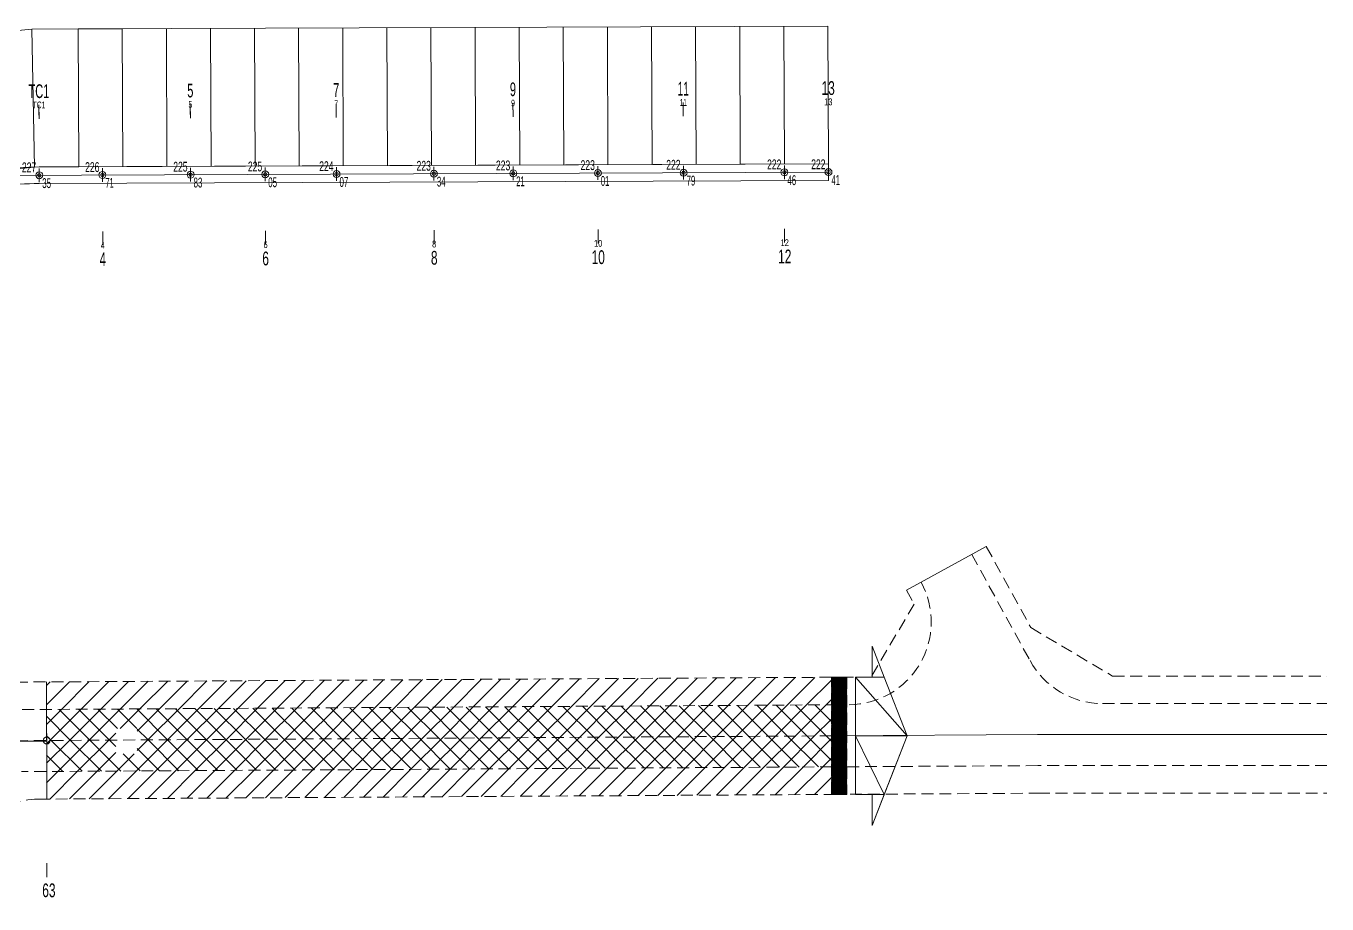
# Model space of a CAD drawing. Header units: metres. Extents: x 69935 to 70534, y 9700 to 9872.
# Drawn here: x 70297.9 to 70533.8, y 9712.4 to 9871.6 of the extents above; entities that cross this region are included whole.
import ezdxf
from ezdxf.enums import TextEntityAlignment as Align

# ---------------------------------------------------------------- set-up
doc = ezdxf.new("R2010")
doc.units = ezdxf.units.M
doc.header["$LTSCALE"] = 0.72
doc.linetypes.add('MEDIUM_DASHED', pattern=[4.5, 3, -1.5])
for name, color, linetype, lineweight in [('19', 7, 'Continuous', 13), ('2', 7, 'MEDIUM_DASHED', 13), ('22', 7, 'Continuous', 13), ('23', 7, 'Continuous', 13), ('24', 7, 'Continuous', 13), ('28', 7, 'Continuous', 13), ('3', 7, 'Continuous', 13), ('32', 7, 'Continuous', 13), ('38', 7, 'Continuous', 13), ('39', 7, 'Continuous', 13), ('40', 7, 'Continuous', 13)]:
    doc.layers.add(name, color=color, linetype=linetype, lineweight=lineweight)
doc.layers.add('31', color=7, linetype='Continuous')

msp = doc.modelspace()

# ---------------------------------------------------------------- hatches: boundary and pattern name
at = {"layer": '22'}
for points in [[(70448.3, 9753.52), (70448.3, 9753.52), (70451.33, 9753.52)], [(70448.3, 9732.27), (70448.3, 9732.27), (70451.33, 9732.27)]]:
    msp.add_hatch(color=256, dxfattribs=at).paths.add_polyline_path(points)

# ---------------------------------------------------------------- linework, layer by layer
at = {"layer": '19'}
for p, q in [((70300.26, 9845.8), (70300.27, 9843.3)), ((70311.72, 9845.85), (70311.73, 9843.35)), ((70327.71, 9845.91), (70327.72, 9843.41)), ((70341.25, 9845.96), (70341.26, 9843.46)), ((70354.18, 9846.01), (70354.19, 9843.51)), ((70371.84, 9846.08), (70371.85, 9843.58)), ((70386.24, 9846.14), (70386.25, 9843.64)), ((70401.59, 9846.2), (70401.6, 9843.7)), ((70417.13, 9846.26), (70417.14, 9843.76)), ((70435.42, 9846.33), (70435.43, 9843.83)), ((70443.42, 9846.36), (70443.43, 9843.86)), ((70301.62, 9740.79), (70301.62, 9743.29))]:
    msp.add_line(p, q, dxfattribs=at)
for centre in [(70300.2654, 9844.5522), (70311.7253, 9844.5969), (70327.7152, 9844.6593), (70341.2551, 9844.7121), (70354.185, 9844.7626), (70371.8448, 9844.8315), (70386.2447, 9844.8877), (70401.5946, 9844.9476), (70417.1345, 9845.0082), (70435.4243, 9845.0796), (70443.4243, 9845.1108), (70301.6211, 9742.0379)]:
    msp.add_circle(centre, 0.625, dxfattribs=at)
at = {"layer": '2', "linetype": 'Continuous'}
msp.add_line((70457.58, 9769.3), (70472.05, 9777.23), dxfattribs=at)
at = {"layer": '2'}
for p, q in [((70469.42, 9775.79), (70479.98, 9756.52)), ((70444, 9748.51), (70447.15, 9748.53)), ((70493.14, 9748.73), (70533.84, 9748.73))]:
    msp.add_line(p, q, dxfattribs=at)
at = {"layer": '2', "linetype": 'Continuous'}
for points in [[(70236.12, 9712.39), (70279.84, 9741.91), (70279.84, 9750.72), (70229.53, 9824.97), (70292.82, 9844.52), (70443.42, 9845.11)], [(70444.03, 9742.88), (70481.35, 9743.11), (70533.84, 9743.11)]]:
    msp.add_lwpolyline(points, dxfattribs=at)
at = {"layer": '2'}
for points in [[(70472.05, 9777.23), (70480.13, 9762.5), (70494.93, 9753.73), (70533.84, 9753.73)], [(70457.58, 9769.3), (70458.95, 9766.79), (70451.17, 9753.55), (70443.97, 9753.51)], [(70533.84, 9737.48), (70481.37, 9737.48), (70444.07, 9737.26)], [(70444.1, 9732.26), (70481.38, 9732.48), (70533.84, 9732.48)]]:
    msp.add_lwpolyline(points, dxfattribs=at)
for centre, start, end in [((70447.0597, 9763.5268), 270.34018, 28.73312), ((70493.1353, 9763.73), 208.73312, 270)]:
    msp.add_arc(centre, 15, start, end, dxfattribs=at)
at = {"layer": '22'}
for p, q in [((70451.33, 9759.15), (70451.33, 9753.52)), ((70453.54, 9753.52), (70451.33, 9759.15)), ((70444.01, 9753.51), (70443.97, 9753.47)), ((70444.19, 9753.51), (70443.97, 9753.29)), ((70444.38, 9753.51), (70443.97, 9753.1)), ((70444.56, 9753.51), (70443.97, 9752.92)), ((70444.75, 9753.51), (70443.97, 9752.73)), ((70444.93, 9753.51), (70443.97, 9752.55)), ((70445.12, 9753.51), (70443.97, 9752.36)), ((70445.3, 9753.51), (70443.97, 9752.18)), ((70445.49, 9753.51), (70443.97, 9751.99)), ((70445.67, 9753.51), (70443.97, 9751.81)), ((70445.86, 9753.51), (70443.97, 9751.62)), ((70446.04, 9753.51), (70443.97, 9751.44)), ((70446.23, 9753.51), (70443.97, 9751.25)), ((70446.41, 9753.51), (70443.97, 9751.07)), ((70446.6, 9753.51), (70443.97, 9750.88)), ((70446.72, 9750.76), (70443.97, 9753.5)), ((70446.72, 9753.44), (70443.97, 9750.7)), ((70446.72, 9750.57), (70443.97, 9753.32)), ((70446.72, 9753.26), (70443.97, 9750.51)), ((70446.72, 9750.39), (70443.97, 9753.13)), ((70446.72, 9753.07), (70443.97, 9750.33)), ((70446.72, 9750.21), (70443.97, 9752.95)), ((70446.72, 9752.89), (70443.97, 9750.14)), ((70446.72, 9750.94), (70444.15, 9753.51)), ((70446.72, 9751.13), (70444.34, 9753.51)), ((70446.72, 9751.31), (70444.52, 9753.51)), ((70446.72, 9751.5), (70444.71, 9753.51)), ((70446.72, 9751.68), (70444.89, 9753.51)), ((70446.72, 9751.87), (70445.08, 9753.51)), ((70446.72, 9752.05), (70445.26, 9753.51)), ((70446.72, 9752.24), (70445.45, 9753.51)), ((70446.72, 9752.42), (70445.63, 9753.51)), ((70446.72, 9752.61), (70445.82, 9753.51)), ((70446.72, 9752.79), (70446, 9753.51)), ((70446.72, 9752.98), (70446.19, 9753.51)), ((70446.72, 9753.16), (70446.37, 9753.51)), ((70446.72, 9753.35), (70446.56, 9753.51)), ((70448.3, 9753.52), (70451.33, 9753.52)), ((70448.3, 9753.52), (70448.3, 9742.9)), ((70453.54, 9753.52), (70457.69, 9742.9)), ((70446.72, 9750.02), (70443.97, 9752.76)), ((70446.72, 9752.7), (70443.97, 9749.96)), ((70446.72, 9749.84), (70443.97, 9752.58)), ((70446.72, 9752.52), (70443.97, 9749.77)), ((70446.72, 9749.65), (70443.97, 9752.39)), ((70446.72, 9752.33), (70443.97, 9749.59)), ((70446.72, 9749.47), (70443.97, 9752.21)), ((70446.72, 9752.15), (70443.97, 9749.4)), ((70446.72, 9749.28), (70443.97, 9752.02)), ((70446.72, 9751.96), (70443.97, 9749.22)), ((70446.72, 9749.1), (70443.97, 9751.84)), ((70446.72, 9751.78), (70443.97, 9749.03)), ((70446.72, 9748.91), (70443.97, 9751.65)), ((70446.72, 9751.59), (70443.97, 9748.85)), ((70446.72, 9748.73), (70443.97, 9751.47)), ((70446.72, 9751.41), (70443.97, 9748.66)), ((70446.72, 9748.54), (70443.97, 9751.29)), ((70446.72, 9751.22), (70443.97, 9748.48)), ((70446.72, 9748.36), (70443.97, 9751.1)), ((70446.72, 9751.04), (70443.97, 9748.29)), ((70446.72, 9748.17), (70443.97, 9750.92)), ((70446.72, 9750.85), (70443.97, 9748.11)), ((70446.72, 9747.99), (70443.97, 9750.73)), ((70446.72, 9750.67), (70443.97, 9747.92)), ((70446.72, 9747.8), (70443.97, 9750.55)), ((70446.72, 9750.48), (70443.97, 9747.74)), ((70446.72, 9747.62), (70443.97, 9750.36)), ((70446.72, 9750.3), (70443.97, 9747.55)), ((70446.72, 9747.43), (70443.97, 9750.18)), ((70446.72, 9750.11), (70443.97, 9747.37)), ((70446.72, 9747.25), (70443.97, 9749.99)), ((70446.72, 9749.93), (70443.97, 9747.18)), ((70446.72, 9747.06), (70443.97, 9749.81)), ((70446.72, 9749.74), (70443.97, 9747)), ((70446.72, 9746.88), (70443.97, 9749.62)), ((70446.72, 9749.56), (70443.97, 9746.82)), ((70446.72, 9746.69), (70443.97, 9749.44)), ((70446.72, 9749.37), (70443.97, 9746.63)), ((70446.72, 9746.51), (70443.97, 9749.25)), ((70446.72, 9749.19), (70443.97, 9746.45)), ((70446.72, 9746.32), (70443.97, 9749.07)), ((70446.72, 9749), (70443.97, 9746.26)), ((70446.72, 9746.14), (70443.97, 9748.88)), ((70446.72, 9748.82), (70443.97, 9746.08)), ((70446.72, 9745.95), (70443.97, 9748.7)), ((70446.72, 9748.63), (70443.97, 9745.89)), ((70446.72, 9745.77), (70443.97, 9748.51)), ((70446.72, 9748.45), (70443.97, 9745.71)), ((70446.72, 9745.58), (70443.97, 9748.33)), ((70446.72, 9748.26), (70443.97, 9745.52)), ((70446.72, 9745.4), (70443.97, 9748.14)), ((70446.72, 9748.08), (70443.97, 9745.34)), ((70446.72, 9745.21), (70443.97, 9747.96)), ((70446.72, 9747.9), (70443.97, 9745.15)), ((70446.72, 9745.03), (70443.97, 9747.77)), ((70446.72, 9747.71), (70443.97, 9744.97)), ((70446.72, 9744.84), (70443.97, 9747.59)), ((70446.72, 9747.53), (70443.97, 9744.78)), ((70446.72, 9744.66), (70443.97, 9747.4)), ((70446.72, 9747.34), (70443.97, 9744.6)), ((70446.72, 9744.47), (70443.97, 9747.22)), ((70446.72, 9747.16), (70443.97, 9744.41)), ((70446.72, 9744.29), (70443.97, 9747.03)), ((70446.72, 9746.97), (70443.97, 9744.23)), ((70446.72, 9744.1), (70443.97, 9746.85)), ((70446.72, 9746.79), (70443.97, 9744.04)), ((70446.72, 9743.92), (70443.97, 9746.66)), ((70446.72, 9746.6), (70443.97, 9743.86)), ((70446.72, 9743.73), (70443.97, 9746.48)), ((70446.72, 9746.42), (70443.97, 9743.67)), ((70446.72, 9743.55), (70443.97, 9746.29)), ((70446.72, 9746.23), (70443.97, 9743.49)), ((70446.72, 9743.36), (70443.97, 9746.11)), ((70446.72, 9746.05), (70443.97, 9743.3)), ((70446.72, 9743.18), (70443.97, 9745.92)), ((70446.72, 9745.86), (70443.97, 9743.12)), ((70446.72, 9742.99), (70443.97, 9745.74)), ((70446.72, 9745.68), (70443.97, 9742.93)), ((70446.72, 9742.81), (70443.97, 9745.55)), ((70446.72, 9745.49), (70443.97, 9742.75)), ((70446.72, 9742.62), (70443.97, 9745.37)), ((70446.72, 9745.31), (70443.97, 9742.56)), ((70446.72, 9742.44), (70443.97, 9745.18)), ((70446.72, 9745.12), (70443.97, 9742.38)), ((70446.72, 9742.25), (70443.97, 9745)), ((70446.72, 9744.94), (70443.97, 9742.19)), ((70446.72, 9742.07), (70443.97, 9744.81)), ((70446.72, 9744.75), (70443.97, 9742.01)), ((70446.72, 9741.88), (70443.97, 9744.63)), ((70446.72, 9744.57), (70443.97, 9741.82)), ((70446.72, 9741.7), (70443.97, 9744.44)), ((70446.72, 9744.38), (70443.97, 9741.64)), ((70446.72, 9741.51), (70443.97, 9744.26)), ((70446.72, 9744.2), (70443.97, 9741.45)), ((70446.72, 9741.33), (70443.97, 9744.07)), ((70446.72, 9744.01), (70443.97, 9741.27)), ((70446.72, 9741.14), (70443.97, 9743.89)), ((70446.72, 9743.83), (70443.97, 9741.08)), ((70446.72, 9740.96), (70443.97, 9743.7)), ((70446.72, 9743.64), (70443.97, 9740.9)), ((70446.72, 9740.77), (70443.97, 9743.52)), ((70446.72, 9743.46), (70443.97, 9740.71)), ((70446.72, 9740.59), (70443.97, 9743.33)), ((70446.72, 9743.27), (70443.97, 9740.53)), ((70446.72, 9740.4), (70443.97, 9743.15)), ((70446.72, 9743.09), (70443.97, 9740.34)), ((70446.72, 9740.22), (70443.97, 9742.96)), ((70446.72, 9742.9), (70443.97, 9740.16)), ((70446.72, 9740.04), (70443.97, 9742.78)), ((70446.72, 9742.72), (70443.97, 9739.97)), ((70446.72, 9739.85), (70443.97, 9742.59)), ((70446.72, 9742.53), (70443.97, 9739.79)), ((70446.72, 9739.67), (70443.97, 9742.41)), ((70446.72, 9742.35), (70443.97, 9739.6)), ((70446.72, 9739.48), (70443.97, 9742.22)), ((70446.72, 9742.16), (70443.97, 9739.42)), ((70446.72, 9739.3), (70443.97, 9742.04)), ((70446.72, 9741.98), (70443.97, 9739.23)), ((70446.72, 9739.11), (70443.97, 9741.85)), ((70446.72, 9741.79), (70443.97, 9739.05)), ((70446.72, 9738.93), (70443.97, 9741.67)), ((70446.72, 9741.61), (70443.97, 9738.86)), ((70446.72, 9738.74), (70443.97, 9741.48)), ((70446.72, 9741.42), (70443.97, 9738.68)), ((70446.72, 9738.56), (70443.97, 9741.3)), ((70446.72, 9741.24), (70443.97, 9738.49)), ((70446.72, 9738.37), (70443.97, 9741.12)), ((70446.72, 9741.05), (70443.97, 9738.31)), ((70448.3, 9742.9), (70448.3, 9732.27)), ((70457.69, 9742.9), (70453.54, 9732.27)), ((70446.72, 9738.19), (70443.97, 9740.93)), ((70446.72, 9740.87), (70443.97, 9738.12)), ((70446.72, 9738), (70443.97, 9740.75)), ((70446.72, 9740.68), (70443.97, 9737.94)), ((70446.72, 9737.82), (70443.97, 9740.56)), ((70446.72, 9740.5), (70443.97, 9737.75)), ((70446.72, 9737.63), (70443.97, 9740.38)), ((70446.72, 9740.31), (70443.97, 9737.57)), ((70446.72, 9737.45), (70443.97, 9740.19)), ((70446.72, 9740.13), (70443.97, 9737.38)), ((70446.72, 9737.26), (70443.97, 9740.01)), ((70446.72, 9739.94), (70443.97, 9737.2)), ((70446.72, 9737.08), (70443.97, 9739.82)), ((70446.72, 9739.76), (70443.97, 9737.01)), ((70446.72, 9736.89), (70443.97, 9739.64)), ((70446.72, 9739.57), (70443.97, 9736.83)), ((70446.72, 9736.71), (70443.97, 9739.45)), ((70446.72, 9739.39), (70443.97, 9736.65)), ((70446.72, 9736.52), (70443.97, 9739.27)), ((70446.72, 9739.2), (70443.97, 9736.46)), ((70446.72, 9736.34), (70443.97, 9739.08)), ((70446.72, 9739.02), (70443.97, 9736.28)), ((70446.72, 9736.15), (70443.97, 9738.9)), ((70446.72, 9738.83), (70443.97, 9736.09)), ((70446.72, 9735.97), (70443.97, 9738.71)), ((70446.72, 9738.65), (70443.97, 9735.91)), ((70446.72, 9735.78), (70443.97, 9738.53)), ((70446.72, 9738.46), (70443.97, 9735.72)), ((70446.72, 9735.6), (70443.97, 9738.34)), ((70446.72, 9738.28), (70443.97, 9735.54)), ((70446.72, 9735.41), (70443.97, 9738.16)), ((70446.72, 9738.09), (70443.97, 9735.35)), ((70446.72, 9735.23), (70443.97, 9737.97)), ((70446.72, 9737.91), (70443.97, 9735.17)), ((70446.72, 9735.04), (70443.97, 9737.79)), ((70446.72, 9737.73), (70443.97, 9734.98)), ((70446.72, 9734.86), (70443.97, 9737.6)), ((70446.72, 9737.54), (70443.97, 9734.8)), ((70446.72, 9734.67), (70443.97, 9737.42)), ((70446.72, 9737.36), (70443.97, 9734.61)), ((70446.72, 9734.49), (70443.97, 9737.23)), ((70446.72, 9737.17), (70443.97, 9734.43)), ((70446.72, 9734.3), (70443.97, 9737.05)), ((70446.72, 9736.99), (70443.97, 9734.24)), ((70446.72, 9734.12), (70443.97, 9736.86)), ((70446.72, 9736.8), (70443.97, 9734.06)), ((70446.72, 9733.93), (70443.97, 9736.68)), ((70446.72, 9736.62), (70443.97, 9733.87)), ((70446.72, 9733.75), (70443.97, 9736.49)), ((70446.72, 9736.43), (70443.97, 9733.69)), ((70446.72, 9733.56), (70443.97, 9736.31)), ((70446.72, 9736.25), (70443.97, 9733.5)), ((70446.72, 9733.38), (70443.97, 9736.12)), ((70446.72, 9736.06), (70443.97, 9733.32)), ((70446.72, 9733.19), (70443.97, 9735.94)), ((70446.72, 9735.88), (70443.97, 9733.13)), ((70446.72, 9733.01), (70443.97, 9735.75)), ((70446.72, 9735.69), (70443.97, 9732.95)), ((70446.72, 9732.82), (70443.97, 9735.57)), ((70446.72, 9735.51), (70443.97, 9732.76)), ((70446.72, 9732.64), (70443.97, 9735.38)), ((70446.72, 9735.32), (70443.97, 9732.58)), ((70446.72, 9732.45), (70443.97, 9735.2)), ((70446.72, 9735.14), (70443.97, 9732.39)), ((70446.72, 9732.27), (70443.97, 9735.01)), ((70446.54, 9732.26), (70443.97, 9734.83)), ((70446.36, 9732.26), (70443.97, 9734.64)), ((70446.17, 9732.26), (70443.97, 9734.46)), ((70445.99, 9732.26), (70443.97, 9734.27)), ((70445.8, 9732.26), (70443.97, 9734.09)), ((70445.62, 9732.26), (70443.97, 9733.9)), ((70446.72, 9734.95), (70444.02, 9732.26)), ((70446.72, 9734.77), (70444.21, 9732.26)), ((70446.72, 9734.58), (70444.39, 9732.26)), ((70446.72, 9734.4), (70444.58, 9732.26)), ((70446.72, 9734.21), (70444.76, 9732.26)), ((70446.72, 9734.03), (70444.95, 9732.26)), ((70445.43, 9732.26), (70443.97, 9733.72)), ((70445.25, 9732.26), (70443.97, 9733.53)), ((70445.06, 9732.26), (70443.97, 9733.35)), ((70444.88, 9732.26), (70443.97, 9733.16)), ((70444.69, 9732.26), (70443.97, 9732.98)), ((70444.51, 9732.26), (70443.97, 9732.79)), ((70444.32, 9732.26), (70443.97, 9732.61)), ((70444.14, 9732.26), (70443.97, 9732.42)), ((70446.72, 9733.84), (70445.13, 9732.26)), ((70446.72, 9733.66), (70445.32, 9732.26)), ((70446.72, 9733.47), (70445.5, 9732.26)), ((70446.72, 9733.29), (70445.69, 9732.26)), ((70446.72, 9733.1), (70445.87, 9732.26)), ((70446.72, 9732.92), (70446.06, 9732.26)), ((70446.72, 9732.73), (70446.24, 9732.26)), ((70446.72, 9732.55), (70446.43, 9732.26)), ((70446.72, 9732.36), (70446.61, 9732.26)), ((70448.3, 9732.27), (70451.33, 9732.27))]:
    msp.add_line(p, q, dxfattribs=at)
at = {"layer": '22', "linetype": 'MEDIUM_DASHED'}
msp.add_line((70443.97, 9732.26), (70443.97, 9753.51), dxfattribs=at)
at = {"layer": '22'}
for points in [[(70451.33, 9759.15), (70451.33, 9753.52), (70453.54, 9753.52)], [(70448.3, 9753.52), (70448.3, 9753.52), (70451.33, 9753.52)], [(70448.3, 9753.52), (70448.3, 9742.9), (70457.69, 9742.9)], [(70448.3, 9753.52), (70453.54, 9753.52), (70457.69, 9742.9)], [(70448.3, 9742.9), (70448.3, 9732.27), (70453.54, 9732.27)], [(70448.3, 9742.9), (70457.69, 9742.9), (70453.54, 9732.27)], [(70448.3, 9732.27), (70448.3, 9732.27), (70451.33, 9732.27)], [(70451.33, 9732.27), (70453.54, 9732.27), (70451.33, 9726.65)]]:
    msp.add_lwpolyline(points, close=True, dxfattribs=at)
at = {"layer": '22', "linetype": 'MEDIUM_DASHED'}
msp.add_lwpolyline([(70446.72, 9753.51), (70446.72, 9732.26), (70443.97, 9732.26), (70443.97, 9753.51)], close=True, dxfattribs=at)
at = {"layer": '22'}
for points in [[(70448.3, 9753.52), (70448.3, 9732.27), (70451.33, 9732.27)], [(70451.33, 9732.27), (70451.33, 9726.65), (70457.69, 9742.9)], [(70453.54, 9732.27), (70451.33, 9726.65), (70451.33, 9732.27)]]:
    msp.add_lwpolyline(points, dxfattribs=at)
at = {"layer": '22', "linetype": 'MEDIUM_DASHED'}
msp.add_lwpolyline([(69948.28, 9741.16), (69999.7, 9741.16), (70279.84, 9741.91), (70444.03, 9742.88)], dxfattribs=at)
at = {"layer": '23'}
for p, q in [((70300.26, 9846.05), (70443.42, 9846.61)), ((70443.43, 9843.61), (70443.42, 9846.61)), ((70300.27, 9843.05), (70443.43, 9843.61))]:
    msp.add_line(p, q, dxfattribs=at)
at = {"layer": '23', "linetype": 'MEDIUM_DASHED'}
for p, q in [((70297.16, 9747.64), (70444, 9748.51)), ((70444.07, 9737.26), (70297.02, 9736.39))]:
    msp.add_line(p, q, dxfattribs=at)
at = {"layer": '23'}
for radius in [51.5009, 48.5009]:
    msp.add_arc((70300.4605, 9794.5516), radius, 90.22359, 107.17137, dxfattribs=at)
at = {"layer": '24', "linetype": 'MEDIUM_DASHED'}
msp.add_line((70300.02, 9731.4), (70444.1, 9732.26), dxfattribs=at)
msp.add_lwpolyline([(70443.97, 9753.51), (70296.09, 9752.63), (70289.14, 9759.54)], dxfattribs=at)
msp.add_arc((70300.0911, 9719.4034), 12, 90.34018, 180, dxfattribs=at)
at = {"layer": '28'}
for p, q in [((70318.53, 9747.76), (70323.56, 9752.79)), ((70322.09, 9747.78), (70327.12, 9752.81)), ((70325.64, 9747.81), (70330.67, 9752.84)), ((70329.2, 9747.83), (70334.23, 9752.86)), ((70332.76, 9747.85), (70337.79, 9752.88)), ((70336.31, 9747.87), (70341.34, 9752.9)), ((70339.87, 9747.89), (70344.9, 9752.92)), ((70343.43, 9747.91), (70348.46, 9752.94)), ((70346.98, 9747.93), (70352.01, 9752.96)), ((70350.54, 9747.95), (70355.57, 9752.98)), ((70354.1, 9747.97), (70359.13, 9753)), ((70357.65, 9748), (70362.68, 9753.03)), ((70361.21, 9748.02), (70366.24, 9753.05)), ((70364.77, 9748.04), (70369.8, 9753.07)), ((70368.32, 9748.06), (70373.35, 9753.09)), ((70371.88, 9748.08), (70376.91, 9753.11)), ((70375.44, 9748.1), (70380.47, 9753.13)), ((70378.99, 9748.12), (70384.02, 9753.15)), ((70382.55, 9748.14), (70387.58, 9753.17)), ((70386.11, 9748.16), (70391.14, 9753.19)), ((70389.66, 9748.19), (70394.69, 9753.22)), ((70393.22, 9748.21), (70398.25, 9753.24)), ((70396.78, 9748.23), (70401.81, 9753.26)), ((70400.33, 9748.25), (70405.36, 9753.28)), ((70403.89, 9748.27), (70408.92, 9753.3)), ((70407.45, 9748.29), (70412.48, 9753.32)), ((70411, 9748.31), (70416.03, 9753.34)), ((70414.56, 9748.33), (70419.59, 9753.36)), ((70418.12, 9748.35), (70423.15, 9753.38)), ((70421.67, 9748.38), (70426.7, 9753.41)), ((70425.23, 9748.4), (70430.26, 9753.43)), ((70428.79, 9748.42), (70433.82, 9753.45)), ((70432.34, 9748.44), (70437.37, 9753.47)), ((70435.9, 9748.46), (70440.93, 9753.49)), ((70439.46, 9748.48), (70443.97, 9753)), ((70301.57, 9752.01), (70302.22, 9752.67)), ((70301.58, 9748.49), (70305.78, 9752.69)), ((70304.3, 9747.68), (70309.33, 9752.71)), ((70307.86, 9747.7), (70312.89, 9752.73)), ((70311.42, 9747.72), (70316.45, 9752.75)), ((70314.97, 9747.74), (70320, 9752.77)), ((70362.66, 9742.4), (70368.32, 9748.06)), ((70366.22, 9742.42), (70371.88, 9748.08)), ((70369.78, 9742.44), (70375.44, 9748.1)), ((70376.25, 9742.48), (70370.66, 9748.07)), ((70373.33, 9742.46), (70378.99, 9748.12)), ((70379.77, 9742.5), (70374.18, 9748.09)), ((70376.89, 9742.48), (70382.55, 9748.14)), ((70383.28, 9742.52), (70377.69, 9748.11)), ((70380.45, 9742.51), (70386.11, 9748.16)), ((70386.8, 9742.54), (70381.2, 9748.14)), ((70384, 9742.53), (70389.66, 9748.19)), ((70390.31, 9742.56), (70384.72, 9748.16)), ((70387.56, 9742.55), (70393.22, 9748.21)), ((70393.83, 9742.59), (70388.23, 9748.18)), ((70391.12, 9742.57), (70396.78, 9748.23)), ((70397.34, 9742.61), (70391.75, 9748.2)), ((70394.67, 9742.59), (70400.33, 9748.25)), ((70400.86, 9742.63), (70395.26, 9748.22)), ((70398.23, 9742.61), (70403.89, 9748.27)), ((70404.37, 9742.65), (70398.78, 9748.24)), ((70401.79, 9742.63), (70407.45, 9748.29)), ((70407.88, 9742.67), (70402.29, 9748.26)), ((70405.34, 9742.65), (70411, 9748.31)), ((70411.4, 9742.69), (70405.81, 9748.28)), ((70408.9, 9742.67), (70414.56, 9748.33)), ((70414.91, 9742.71), (70409.32, 9748.3)), ((70412.46, 9742.7), (70418.12, 9748.35)), ((70418.43, 9742.73), (70412.84, 9748.32)), ((70416.01, 9742.72), (70421.67, 9748.38)), ((70421.94, 9742.75), (70416.35, 9748.34)), ((70419.57, 9742.74), (70425.23, 9748.4)), ((70425.46, 9742.77), (70419.87, 9748.37)), ((70423.13, 9742.76), (70428.79, 9748.42)), ((70428.97, 9742.79), (70423.38, 9748.39)), ((70426.68, 9742.78), (70432.34, 9748.44)), ((70432.49, 9742.81), (70426.9, 9748.41)), ((70430.24, 9742.8), (70435.9, 9748.46)), ((70436, 9742.84), (70430.41, 9748.43)), ((70433.8, 9742.82), (70439.46, 9748.48)), ((70439.52, 9742.86), (70433.92, 9748.45)), ((70437.35, 9742.84), (70443.01, 9748.5)), ((70443.03, 9742.88), (70437.44, 9748.47)), ((70443.97, 9745.47), (70440.95, 9748.49)), ((70443.01, 9748.5), (70443.97, 9749.46)), ((70301.58, 9744.96), (70304.3, 9747.68)), ((70305.96, 9742.06), (70301.58, 9746.44)), ((70302.2, 9742.04), (70307.86, 9747.7)), ((70309.47, 9742.08), (70303.88, 9747.68)), ((70305.76, 9742.06), (70311.42, 9747.72)), ((70309.31, 9742.08), (70314.97, 9747.74)), ((70314.44, 9744.19), (70310.91, 9747.72)), ((70317.98, 9744.19), (70314.43, 9747.74)), ((70314.96, 9744.19), (70318.53, 9747.76)), ((70323.53, 9742.17), (70317.94, 9747.76)), ((70318.05, 9743.75), (70322.09, 9747.78)), ((70327.05, 9742.19), (70321.46, 9747.78)), ((70323.54, 9742.17), (70329.2, 9747.83)), ((70330.56, 9742.21), (70324.97, 9747.8)), ((70327.1, 9742.19), (70332.76, 9747.85)), ((70334.08, 9742.23), (70328.48, 9747.82)), ((70330.65, 9742.21), (70336.31, 9747.87)), ((70337.59, 9742.25), (70332, 9747.84)), ((70334.21, 9742.23), (70339.87, 9747.89)), ((70341.11, 9742.27), (70335.51, 9747.86)), ((70337.77, 9742.25), (70343.43, 9747.91)), ((70344.62, 9742.29), (70339.03, 9747.89)), ((70341.32, 9742.27), (70346.98, 9747.93)), ((70348.14, 9742.31), (70342.54, 9747.91)), ((70344.88, 9742.29), (70350.54, 9747.95)), ((70351.65, 9742.33), (70346.06, 9747.93)), ((70348.44, 9742.32), (70354.1, 9747.97)), ((70355.16, 9742.36), (70349.57, 9747.95)), ((70351.99, 9742.34), (70357.65, 9748)), ((70358.68, 9742.38), (70353.09, 9747.97)), ((70355.55, 9742.36), (70361.21, 9748.02)), ((70362.19, 9742.4), (70356.6, 9747.99)), ((70359.11, 9742.38), (70364.77, 9748.04)), ((70365.71, 9742.42), (70360.12, 9748.01)), ((70369.22, 9742.44), (70363.63, 9748.03)), ((70372.74, 9742.46), (70367.15, 9748.05)), ((70440.91, 9742.86), (70443.97, 9745.93)), ((70312.87, 9742.1), (70314.15, 9743.38)), ((70320.02, 9742.15), (70318.05, 9744.11)), ((70302.44, 9742.04), (70301.59, 9742.9)), ((70301.59, 9741.43), (70302.2, 9742.04)), ((70301.6, 9737.91), (70305.76, 9742.06)), ((70308.04, 9736.45), (70302.44, 9742.04)), ((70303.66, 9736.42), (70309.31, 9742.08)), ((70311.55, 9736.47), (70305.96, 9742.06)), ((70307.21, 9736.45), (70312.87, 9742.1)), ((70315.07, 9736.49), (70309.47, 9742.08)), ((70317.88, 9736.51), (70323.54, 9742.17)), ((70325.61, 9736.56), (70320.02, 9742.15)), ((70321.44, 9736.53), (70327.1, 9742.19)), ((70329.12, 9736.58), (70323.53, 9742.17)), ((70325, 9736.55), (70330.65, 9742.21)), ((70332.64, 9736.6), (70327.05, 9742.19)), ((70328.55, 9736.57), (70334.21, 9742.23)), ((70336.15, 9736.62), (70330.56, 9742.21)), ((70332.11, 9736.59), (70337.77, 9742.25)), ((70339.67, 9736.64), (70334.08, 9742.23)), ((70335.67, 9736.61), (70341.32, 9742.27)), ((70343.18, 9736.66), (70337.59, 9742.25)), ((70339.22, 9736.64), (70344.88, 9742.29)), ((70346.7, 9736.68), (70341.11, 9742.27)), ((70342.78, 9736.66), (70348.44, 9742.32)), ((70350.21, 9736.7), (70344.62, 9742.29)), ((70346.34, 9736.68), (70351.99, 9742.34)), ((70353.73, 9736.72), (70348.14, 9742.31)), ((70349.89, 9736.7), (70355.55, 9742.36)), ((70357.24, 9736.74), (70351.65, 9742.33)), ((70353.45, 9736.72), (70359.11, 9742.38)), ((70360.76, 9736.76), (70355.16, 9742.36)), ((70357.01, 9736.74), (70362.66, 9742.4)), ((70364.27, 9736.78), (70358.68, 9742.38)), ((70360.56, 9736.76), (70366.22, 9742.42)), ((70367.79, 9736.81), (70362.19, 9742.4)), ((70364.12, 9736.78), (70369.78, 9742.44)), ((70371.3, 9736.83), (70365.71, 9742.42)), ((70367.68, 9736.81), (70373.33, 9742.46)), ((70374.82, 9736.85), (70369.22, 9742.44)), ((70371.23, 9736.83), (70376.89, 9742.48)), ((70378.33, 9736.87), (70372.74, 9742.46)), ((70374.79, 9736.85), (70380.45, 9742.51)), ((70381.84, 9736.89), (70376.25, 9742.48)), ((70378.35, 9736.87), (70384, 9742.53)), ((70385.36, 9736.91), (70379.77, 9742.5)), ((70381.9, 9736.89), (70387.56, 9742.55)), ((70388.87, 9736.93), (70383.28, 9742.52)), ((70385.46, 9736.91), (70391.12, 9742.57)), ((70392.39, 9736.95), (70386.8, 9742.54)), ((70389.02, 9736.93), (70394.67, 9742.59)), ((70395.9, 9736.97), (70390.31, 9742.56)), ((70392.57, 9736.95), (70398.23, 9742.61)), ((70399.42, 9736.99), (70393.83, 9742.59)), ((70396.13, 9736.97), (70401.79, 9742.63)), ((70402.93, 9737.01), (70397.34, 9742.61)), ((70399.69, 9737), (70405.34, 9742.65)), ((70406.45, 9737.04), (70400.86, 9742.63)), ((70403.24, 9737.02), (70408.9, 9742.67)), ((70409.96, 9737.06), (70404.37, 9742.65)), ((70406.8, 9737.04), (70412.46, 9742.7)), ((70413.48, 9737.08), (70407.88, 9742.67)), ((70410.36, 9737.06), (70416.01, 9742.72)), ((70416.99, 9737.1), (70411.4, 9742.69)), ((70413.91, 9737.08), (70419.57, 9742.74)), ((70420.51, 9737.12), (70414.91, 9742.71)), ((70417.47, 9737.1), (70423.13, 9742.76)), ((70424.02, 9737.14), (70418.43, 9742.73)), ((70421.03, 9737.12), (70426.68, 9742.78)), ((70427.54, 9737.16), (70421.94, 9742.75)), ((70424.58, 9737.14), (70430.24, 9742.8)), ((70431.05, 9737.18), (70425.46, 9742.77)), ((70428.14, 9737.16), (70433.8, 9742.82)), ((70434.56, 9737.2), (70428.97, 9742.79)), ((70431.7, 9737.19), (70437.35, 9742.84)), ((70438.08, 9737.22), (70432.49, 9742.81)), ((70435.25, 9737.21), (70440.91, 9742.86)), ((70441.59, 9737.24), (70436, 9742.84)), ((70438.81, 9737.23), (70443.97, 9742.39)), ((70443.97, 9738.4), (70439.52, 9742.86)), ((70443.97, 9741.94), (70443.03, 9742.88)), ((70304.52, 9736.43), (70301.6, 9739.35)), ((70310.77, 9736.47), (70314.15, 9739.85)), ((70314.33, 9736.49), (70317.47, 9739.63)), ((70318.58, 9736.51), (70315.47, 9739.63)), ((70322.1, 9736.53), (70318.05, 9740.58)), ((70442.37, 9737.25), (70443.97, 9738.85)), ((70301.61, 9734.38), (70303.66, 9736.42)), ((70302.18, 9731.42), (70307.21, 9736.45)), ((70305.74, 9731.44), (70310.77, 9736.47)), ((70309.3, 9731.46), (70314.33, 9736.49)), ((70312.85, 9731.48), (70317.88, 9736.51)), ((70316.41, 9731.5), (70321.44, 9736.53)), ((70319.97, 9731.52), (70325, 9736.55)), ((70323.52, 9731.54), (70328.55, 9736.57)), ((70327.08, 9731.56), (70332.11, 9736.59)), ((70330.64, 9731.58), (70335.67, 9736.61)), ((70334.19, 9731.61), (70339.22, 9736.64)), ((70337.75, 9731.63), (70342.78, 9736.66)), ((70341.31, 9731.65), (70346.34, 9736.68)), ((70344.86, 9731.67), (70349.89, 9736.7)), ((70348.42, 9731.69), (70353.45, 9736.72)), ((70351.98, 9731.71), (70357.01, 9736.74)), ((70355.53, 9731.73), (70360.56, 9736.76)), ((70359.09, 9731.75), (70364.12, 9736.78)), ((70362.65, 9731.78), (70367.68, 9736.81)), ((70366.2, 9731.8), (70371.23, 9736.83)), ((70369.76, 9731.82), (70374.79, 9736.85)), ((70373.32, 9731.84), (70378.35, 9736.87)), ((70376.87, 9731.86), (70381.9, 9736.89)), ((70380.43, 9731.88), (70385.46, 9736.91)), ((70383.99, 9731.9), (70389.02, 9736.93)), ((70387.54, 9731.92), (70392.57, 9736.95)), ((70391.1, 9731.94), (70396.13, 9736.97)), ((70394.66, 9731.97), (70399.69, 9737)), ((70398.21, 9731.99), (70403.24, 9737.02)), ((70401.77, 9732.01), (70406.8, 9737.04)), ((70405.33, 9732.03), (70410.36, 9737.06)), ((70408.88, 9732.05), (70413.91, 9737.08)), ((70412.44, 9732.07), (70417.47, 9737.1)), ((70416, 9732.09), (70421.03, 9737.12)), ((70419.55, 9732.11), (70424.58, 9737.14)), ((70423.11, 9732.13), (70428.14, 9737.16)), ((70426.67, 9732.16), (70431.7, 9737.19)), ((70430.22, 9732.18), (70435.25, 9737.21)), ((70433.78, 9732.2), (70438.81, 9737.23)), ((70437.34, 9732.22), (70442.37, 9737.25)), ((70440.89, 9732.24), (70443.97, 9735.32))]:
    msp.add_line(p, q, dxfattribs=at)
for points in [[(70314.15, 9740.95), (70312.99, 9742.11), (70307.4, 9747.7)], [(70318.05, 9740.21), (70319.98, 9742.15), (70325.64, 9747.81)]]:
    msp.add_lwpolyline(points, dxfattribs=at)
at = {"layer": '3'}
for p, q in [((70300.22, 9857.3), (70300.23, 9854.8)), ((70327.67, 9857.41), (70327.68, 9854.91)), ((70354.14, 9857.51), (70354.14, 9855.01)), ((70386.19, 9857.64), (70386.2, 9855.14)), ((70417.08, 9857.76), (70417.09, 9855.26)), ((70443.37, 9857.86), (70443.38, 9855.36)), ((70311.78, 9831.85), (70311.77, 9834.35)), ((70341.3, 9831.96), (70341.3, 9834.46)), ((70371.89, 9832.08), (70371.88, 9834.58)), ((70401.64, 9832.2), (70401.63, 9834.7)), ((70435.47, 9832.33), (70435.46, 9834.83)), ((70301.62, 9717.27), (70301.62, 9719.77))]:
    msp.add_line(p, q, dxfattribs=at)
at = {"layer": '32'}
for p, q in [((70299.42, 9846.04), (70298.91, 9871.04)), ((70307.32, 9871.08), (70307.42, 9846.08)), ((70315.32, 9871.11), (70315.42, 9846.11)), ((70323.32, 9871.14), (70323.42, 9846.14)), ((70331.32, 9871.17), (70331.42, 9846.17)), ((70339.32, 9871.2), (70339.42, 9846.2)), ((70347.32, 9871.24), (70347.42, 9846.24)), ((70355.32, 9871.27), (70355.42, 9846.27)), ((70363.32, 9871.3), (70363.42, 9846.3)), ((70371.32, 9871.33), (70371.42, 9846.33)), ((70379.32, 9871.36), (70379.42, 9846.36)), ((70387.32, 9871.39), (70387.42, 9846.39)), ((70395.32, 9871.42), (70395.42, 9846.42)), ((70403.32, 9871.45), (70403.42, 9846.45)), ((70411.32, 9871.49), (70411.42, 9846.49)), ((70419.32, 9871.52), (70419.42, 9846.52)), ((70427.32, 9871.55), (70427.42, 9846.55)), ((70435.32, 9871.58), (70435.42, 9846.58)), ((70443.32, 9871.61), (70443.42, 9846.61))]:
    msp.add_line(p, q, dxfattribs=at)
for points in [[(70443.32, 9871.61), (70307.32, 9871.08), (70298.91, 9871.04), (70287.09, 9869.87), (70276.33, 9867.16), (70283.71, 9843.28), (70291.46, 9845.26), (70299.42, 9846.04), (70307.42, 9846.08), (70443.42, 9846.61)], [(70298.91, 9871.04), (70287.09, 9869.87), (70291.46, 9845.26), (70299.42, 9846.04)], [(70307.32, 9871.08), (70298.91, 9871.04), (70299.42, 9846.04), (70307.42, 9846.08)], [(70315.32, 9871.11), (70307.32, 9871.08), (70307.42, 9846.08), (70315.42, 9846.11)]]:
    msp.add_lwpolyline(points, close=True, dxfattribs=at)
at = {"layer": '38'}
for p, q in [((70443.38, 9856.61), (70443.38, 9855.36)), ((70300.22, 9856.05), (70300.23, 9854.8)), ((70327.67, 9856.16), (70327.68, 9854.91)), ((70354.14, 9856.26), (70354.14, 9855.01)), ((70386.2, 9856.39), (70386.2, 9855.14)), ((70417.09, 9856.51), (70417.09, 9855.26)), ((70311.77, 9833.1), (70311.77, 9834.35)), ((70341.3, 9833.21), (70341.3, 9834.46)), ((70371.89, 9833.33), (70371.88, 9834.58)), ((70401.64, 9833.45), (70401.63, 9834.7)), ((70435.47, 9833.58), (70435.46, 9834.83))]:
    msp.add_line(p, q, dxfattribs=at)
at = {"layer": '39'}
for p, q in [((70300.26, 9845.18), (70300.27, 9843.93)), ((70311.72, 9845.22), (70311.73, 9843.97)), ((70327.71, 9845.28), (70327.72, 9844.03)), ((70341.25, 9845.34), (70341.26, 9844.09)), ((70354.18, 9845.39), (70354.19, 9844.14)), ((70371.84, 9845.46), (70371.85, 9844.21)), ((70386.24, 9845.51), (70386.25, 9844.26)), ((70401.59, 9845.57), (70401.6, 9844.32)), ((70417.13, 9845.63), (70417.14, 9844.38)), ((70435.42, 9845.7), (70435.43, 9844.45)), ((70443.42, 9845.74), (70443.43, 9844.49))]:
    msp.add_line(p, q, dxfattribs=at)
for centre in [(70300.2654, 9844.5522), (70311.7253, 9844.5969), (70327.7152, 9844.6593), (70341.2551, 9844.7121), (70354.185, 9844.7626), (70371.8448, 9844.8315), (70386.2447, 9844.8877), (70401.5946, 9844.9476), (70417.1345, 9845.0082), (70435.4243, 9845.0796), (70443.4243, 9845.1108)]:
    msp.add_circle(centre, 0.3125, dxfattribs=at)
at = {"layer": '40'}
for p, q in [((70301.62, 9731.41), (70301.56, 9752.66)), ((70301.62, 9741.91), (70249.65, 9741.91))]:
    msp.add_line(p, q, dxfattribs=at)

# ---------------------------------------------------------------- texts
at = {"layer": '3'}
for s, width, p in [('9', 0.6, (70386.1901, 9858.8923)), ('11', 0.55, (70417.0901, 9859.004)), ('13', 0.65, (70443.3701, 9859.1149)), ('TC1', 0.6, (70300.2101, 9858.5476)), ('5', 0.6, (70327.6701, 9858.6622)), ('7', 0.6, (70354.1401, 9858.7621)), ('6', 0.65, (70341.3301, 9828.2123)), ('8', 0.65, (70371.9151, 9828.3323)), ('10', 0.65, (70401.6601, 9828.4449)), ('12', 0.65, (70435.4951, 9828.5748)), ('4', 0.6, (70311.7901, 9828.0923))]:
    msp.add_text(s, height=2.49, rotation=0.224, dxfattribs=dict(at, width=width)).set_placement(p, align=Align.CENTER)
at = {"layer": '3', "width": 0.65}
msp.add_text('63', height=2.49, dxfattribs=at).set_placement((70302.015, 9713.62), align=Align.CENTER)
at = {"layer": '31', "width": 0.65}
for s, p in [('223', (70371.303, 9845.37)), ('223', (70385.703, 9845.43)), ('223', (70401.053, 9845.49)), ('222', (70416.593, 9845.5498)), ('222', (70434.883, 9845.6198)), ('222', (70442.883, 9845.6498)), ('227', (70299.723, 9845.0898)), ('226', (70311.183, 9845.13)), ('225', (70327.173, 9845.2)), ('225', (70340.713, 9845.25)), ('224', (70353.643, 9845.3))]:
    msp.add_text(s, height=1.79, rotation=0.224, dxfattribs=at).set_placement(p, align=Align.RIGHT)
at = {"layer": '31'}
for s, width, p in [('35', 0.6, (70300.81, 9842.22)), ('71', 0.5, (70312.27, 9842.27)), ('83', 0.6, (70328.26, 9842.33)), ('05', 0.6, (70341.8, 9842.38)), ('07', 0.6, (70354.73, 9842.43)), ('34', 0.6, (70372.39, 9842.5)), ('21', 0.5, (70386.79, 9842.56)), ('01', 0.5, (70402.14, 9842.62)), ('79', 0.6, (70417.68, 9842.68)), ('46', 0.6, (70435.97, 9842.75)), ('41', 0.5, (70443.97, 9842.78))]:
    msp.add_text(s, height=1.79, rotation=0.224, dxfattribs=dict(at, width=width)).set_placement(p)
at = {"layer": '38'}
for s, width, p in [('TC1', 0.6, (70300.2176, 9856.6738)), ('5', 0.6, (70327.6726, 9856.7811)), ('7', 0.6, (70354.1426, 9856.8911)), ('9', 0.6, (70386.2026, 9857.0111)), ('11', 0.55, (70417.0926, 9857.132)), ('13', 0.65, (70443.3876, 9857.2324)), ('4', 0.6, (70311.7826, 9831.2211)), ('6', 0.65, (70341.3126, 9831.3411)), ('8', 0.65, (70371.8976, 9831.4612)), ('10', 0.7, (70401.6526, 9831.5725)), ('12', 0.65, (70435.4876, 9831.7024))]:
    msp.add_text(s, height=1.24, rotation=0.224, dxfattribs=dict(at, width=width)).set_placement(p, align=Align.CENTER)

doc.saveas('drawing.dxf')
